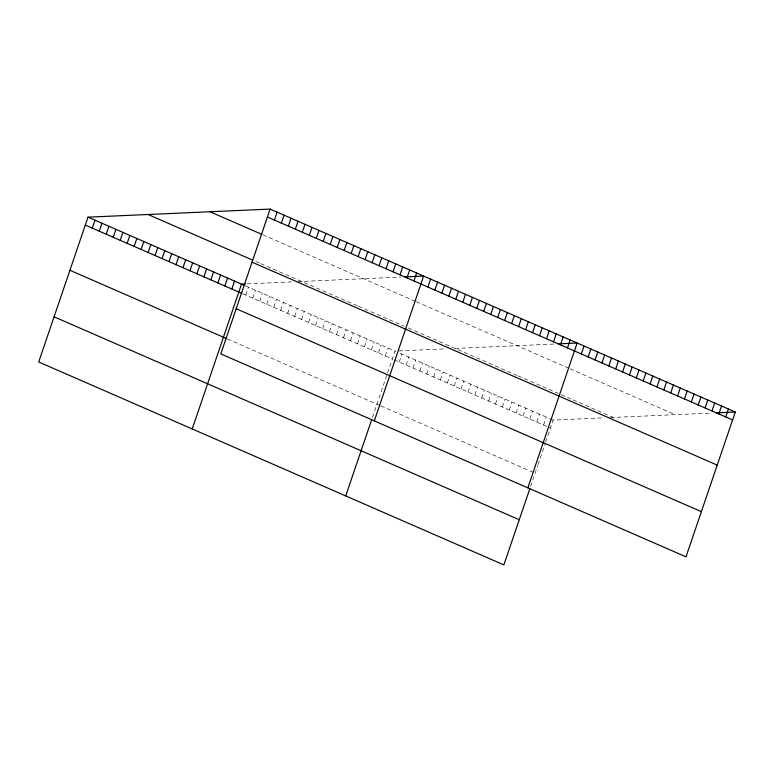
<?xml version="1.0" encoding="UTF-8"?>
<svg xmlns="http://www.w3.org/2000/svg" width="774" height="774" viewBox="0 0 774 774"><rect width="100%" height="100%" fill="white"/><g stroke="black" fill="none" stroke-linecap="round" stroke-linejoin="round"><path stroke-width="0.58" stroke-dasharray="3.87 2.9" d="M245.793 295.107L248.483 287.173M252.769 298.145L255.468 290.221M259.745 301.192L262.444 293.269M266.72 304.24L269.42 296.307M273.696 307.278L276.395 299.354M280.681 310.326L283.381 302.392M287.657 313.364L290.356 305.44M294.633 316.411L297.332 308.487M301.608 319.459L304.308 311.525M308.584 322.497L311.283 314.573M315.569 325.544L318.269 317.611M322.545 328.582L325.244 320.659M329.521 331.63L332.22 323.706M336.497 334.678L339.196 326.744M343.482 337.716L346.172 329.792M350.458 340.763L353.157 332.839M357.433 343.811L360.133 335.877M364.409 346.849L367.108 338.925M371.385 349.896L374.084 341.963M378.37 352.934L381.069 345.011M385.346 355.982L388.045 348.058M372.42 417.496L387.193 374.084M387.561 373.01L395.021 351.096L445.727 348.851M399.2 362.029L401.899 354.095M406.079 365.028L408.769 357.095M412.948 368.027L415.648 360.094M419.827 371.027L422.527 363.093M426.706 374.026L429.406 366.092M433.585 377.025L436.284 369.101M440.454 380.024L443.154 372.101M447.333 383.024L450.033 375.1M454.212 386.023L456.912 378.099M461.091 389.022L463.79 381.098M467.96 392.021L470.66 384.098M474.839 395.021L477.539 387.097M481.718 398.02L484.418 390.096M488.597 401.019L491.297 393.095M495.466 404.018L498.166 396.094M502.345 407.018L505.045 399.094M509.224 410.017L511.924 402.093M516.103 413.026L518.803 405.092M522.972 416.025L525.672 408.091M529.851 419.024L532.551 411.091M536.73 422.024L539.43 414.09M543.609 425.023L546.309 417.089M530.577 486.488L537.669 465.667M538.036 464.594L545.36 443.076M545.728 442.002L553.178 420.089L603.894 417.844M247.148 283.884L293.162 281.842M297.855 281.63L401.087 277.053M455.122 348.435L554.6 344.024M610.463 417.554L711.828 413.055M262.85 234.803L415.367 301.328M416.364 301.763L569.103 368.395M570.09 368.83L675.199 414.68M255.759 261.467L259.745 263.208M260.741 263.644L357.433 305.817M358.43 306.252L404.28 326.26M408.266 327.992L517.013 375.429M517.99 375.854L558.267 393.424M561.218 394.711L572.025 399.432M573.002 399.858L613.279 417.428M245.493 285.877L395.021 351.096M399.935 353.244L549.25 418.376M550.237 418.811L553.178 420.089M242.794 293.801L392.321 359.03M394.285 359.881L550.488 428.022M227.421 338.973L379.889 405.489M380.876 405.915L534.128 472.769"/><path stroke-width="1.16" d="M270.116 209.086L220.822 353.912L685.996 556.835L735.3 412.02L270.116 209.086L88.004 217.165L38.7 361.98L503.884 564.914L529.822 488.704M92.28 228.137L94.979 220.213M99.256 231.184L101.955 223.251M106.231 234.222L108.931 226.298M113.217 237.27L115.906 229.346M120.193 240.317L122.892 232.384M127.168 243.355L129.868 235.431M134.144 246.403L136.843 238.479M141.12 249.451L143.819 241.517M148.105 252.488L150.804 244.565M155.081 255.536L157.78 247.603M162.056 258.574L164.756 250.65M169.032 261.622L171.731 253.698M176.008 264.669L178.707 256.736M182.993 267.707L185.692 259.783M189.969 270.755L192.668 262.821M196.944 273.793L199.644 265.869M203.92 276.84L206.619 268.917M210.896 279.888L213.595 271.955M217.881 282.926L220.58 275.002M224.857 285.974L227.556 278.05M231.832 289.012L234.532 281.088M192.213 428.951L241.507 284.135L245.271 283.971M274.393 220.058L277.092 212.134M281.378 223.106L284.077 215.182M288.354 226.153L291.053 218.22M295.329 229.191L298.029 221.267M302.305 232.239L305.004 224.305M309.281 235.277L311.98 227.353M316.266 238.324L318.965 230.4M323.242 241.372L325.941 233.438M330.217 244.41L332.917 236.486M337.193 247.457L339.892 239.534M344.178 250.505L346.868 242.572M351.154 253.543L353.853 245.619M358.13 256.591L360.829 248.657M365.105 259.629L367.805 251.705M372.081 262.676L374.78 254.752M379.067 265.724L381.766 257.79M386.042 268.762L388.742 260.838M393.018 271.809L395.717 263.876M399.994 274.847L402.693 266.924M406.969 277.895L409.669 269.971M413.955 280.943L416.654 273.009M345.717 495.911L371.665 419.711M374.326 420.872L423.63 276.057L404.85 276.889M427.906 287.028L430.605 279.095M434.882 290.066L437.581 282.142M441.867 293.114L444.557 285.19M448.843 296.161L451.542 288.228M455.818 299.199L458.518 291.276M462.794 302.247L465.493 294.323M469.77 305.295L472.469 297.361M476.755 308.333L479.454 300.409M483.731 311.38L486.43 303.447M490.706 314.418L493.406 306.494M497.682 317.466L500.381 309.542M504.658 320.513L507.357 312.58M511.643 323.551L514.342 315.628M518.619 326.599L521.318 318.665M525.594 329.637L528.294 321.713M532.57 332.685L535.269 324.761M539.546 335.732L542.245 327.799M546.531 338.77L549.23 330.846M553.507 341.818L556.206 333.884M560.482 344.856L563.182 336.932M567.458 347.903L570.157 339.979M527.839 487.843L577.133 343.017L558.354 343.849M581.313 353.95L584.012 346.017M588.192 356.949L590.891 349.016M595.071 359.949L597.77 352.015M601.949 362.948L604.649 355.024M608.819 365.947L611.518 358.023M615.698 368.946L618.397 361.023M622.577 371.946L625.276 364.022M629.456 374.945L632.155 367.021M636.325 377.944L639.024 370.02M643.204 380.943L645.903 373.02M650.083 383.943L652.782 376.019M656.962 386.942L659.661 379.018M663.831 389.941L666.53 382.017M670.71 392.94L673.409 385.017M677.589 395.94L680.288 388.016M684.468 398.949L687.167 391.015M691.337 401.948L694.036 394.014M698.216 404.947L700.915 397.014M705.095 407.946L707.794 400.013M711.974 410.946L714.673 403.012M718.852 413.945L721.542 406.011M725.722 416.944L728.421 409.011M716.521 412.852L735.3 412.02M267.417 217.02L732.601 419.943M210.015 211.757L261.854 234.367M148.095 214.504L252.769 260.161M252.043 262.192L717.227 465.116M88.004 217.165L244.497 285.442M85.304 225.099L241.798 293.365M236.196 308.729L701.379 511.662M69.921 270.271L226.424 338.538M54.074 316.808L519.257 519.731"/></g></svg>
